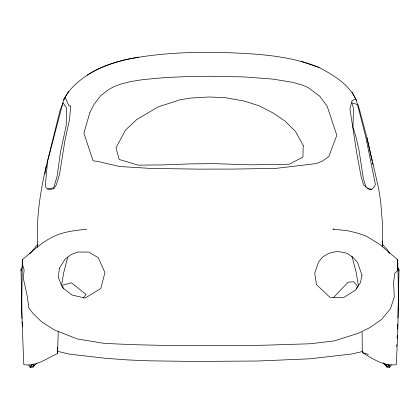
<?xml version="1.0" encoding="UTF-8"?>
<svg xmlns="http://www.w3.org/2000/svg" width="420" height="420" viewBox="0 0 420 420"><rect width="100%" height="100%" fill="white"/><g stroke="black" fill="none" stroke-linecap="round" stroke-linejoin="round"><path stroke-width="0.63" d="M397.588 267.409L399 270.044L397.94 318.014M22.622 266.443L21.026 269.283L22.034 318.549M31.474 364.896L30.203 367.721L33.185 367.001L34.01 365.421M86.725 229.21C74.613 230.538 62.218 231.714 51.335 237.668C40.477 243.264 31.663 252.032 22.286 259.697L21.698 311.01L23.793 364.639C36.194 366.875 46.862 358.244 57.577 353.53L57.655 347.65M58.223 331.296L57.577 353.53L57.409 347.713M382.499 241.463L382.337 246.687L382.41 222.915L380.63 201.411L378.651 188.465L366.965 137.786L358.181 104.816L351.929 102.727L353.493 108.512L352.989 127.071L356.129 137.54L358.99 150.05L363.305 178.385L366.062 187.341M396.701 346.621L396.79 344.673M397.1 338.189L397.22 335.591M397.53 329.107L397.772 323.915M398.795 270.79L398.864 269.619M44.914 174.079L46.326 165.727L59.918 110.922L63.068 102.842L66.644 108.092L66.134 125.89L60.433 152.387L57.041 176.552L53.692 187.829L47.528 189.168M61.635 284.828L63.724 272.664L67.704 257.135M356.69 288.955L357.268 285.826L353.708 281.778L348.164 282.161L333.512 297.523M46.326 165.727C40.026 192.491 35.962 219.886 37.706 247.448M68.502 91.534L63.651 99.892L47.581 161.359L45.276 185.95L46.547 188.349L49.749 189.425L53.944 188.732L56.396 184.721L59.546 174.2L64.906 140.753L69.505 119.574L70.76 105.861L69.017 106.013L65.273 97.582L63.651 99.892C69.405 88.048 80.11 79.317 91.303 72.791C101.53 66.444 113.143 62.974 124.672 59.829C163.9 51.744 204.325 51.324 244.183 53.403C269.567 54.904 295.286 57.761 319.016 67.468C333.753 75.254 349.703 84.672 356.475 100.632L365.6 136.164L375.417 184.517L373.942 187.215L371.185 189.709L368.996 189.2L363.605 184.936L361.053 176.269L356.596 152.24L349.939 108.854L352.096 100.48L355.777 99.199M391.304 364.775L390.464 366.503L388.442 364.938M30.928 366.713L30.271 367.726L28.828 364.933M33.185 367.001L34.298 365.405M33.275 366.796L34.372 365.237M83.186 298.016L86.005 294.473L71.5 282.802L62.459 285.196L63.499 288.887M29.704 254.053L38.036 244.004M37.139 362.985L33.28 366.408L30.629 365.972L33.947 363.967M87.213 75.075C102.742 65.242 120.635 60.128 138.642 57.199M362.88 351.041L359.961 352.144L351.131 354.092L309.519 358.822L257.87 361.011L194.702 361.452L148.659 360.817L127.58 359.919L105.877 358.318L69.615 354.175L57.151 351.209M371.621 189.273L368.419 188.795L367.474 188.213M384.5 363.82L387.009 367.132L389.792 367.726L388.516 364.88M362.077 332.11L362.329 352.527L368.33 354.391M319.016 67.468L300.919 61.257M333.958 229.525L332.798 229.094L347.466 230.706L357.068 232.969L366.209 236.087L379.654 244.346L397.645 259.67C398.969 294.656 398.244 329.679 396.202 364.628C383.691 366.671 372.556 358.549 362.329 352.527M386.904 364.256L389.592 366.114L387.35 366.429L386.883 366.718L387.009 367.132M383.423 363.069L387.35 366.429L383.67 362.959M383.208 363.017L386.883 366.718L384.815 364.182M382.483 244.419L387.608 250.073L389.34 252.835M389.298 253.06L388.657 251.958L389.303 253.087M397.383 267.22L399 270.044M352.07 92.09L356.475 100.632M351.944 256.284L356.197 272.423L358.481 285.994M366.965 137.786L372.078 160.813M372.362 162.089L372.929 164.645M21.026 269.283L21.157 270.895M22.202 321.783L22.465 326.959M22.286 259.697L22.701 264.973L24.108 269.955L23.331 278.371L27.132 295.586L28.88 308.086L33.049 313.498L41.48 321.673L54.264 329.899L77.348 338.961L104.47 343.429L134.305 344.694L162.687 345.377L239.3 345.597L265.76 345.177L310.296 343.76L334.215 340.914L358.302 333.296L369.905 327.553L381.329 319.673L390.401 308.889L394.291 297.014L393.582 282.571L394.763 273.352L397.625 270.532L397.304 264.616L397.645 259.67M303.235 145.499L302.909 157.091L289.244 164.199L250.871 164.845L214.205 163.653L190.417 163.879L162.745 164.923L138.038 165.134L119.165 159.453L115.999 147.782L125.564 130.016L136.6 119.632L157.967 106.985L179.807 99.855L190.428 98.049L209.218 96.983L225.241 97.692L243.91 100.989L259.077 105.808L272.753 112.812L284.818 120.892L295.565 131.528L303.235 145.499M59.309 268.501L58.401 277.494L62.291 287.485L72.124 295.076L85.145 298.043L100.779 288.577L104.927 272.591L98.248 257.68L88.825 252.089L77.989 252.011L71.311 254.452L64.953 259.324L59.309 268.501M361.993 275.237L360.37 282.723L355.514 290.052L344.017 297.355L329.905 297.292L316.459 284.571L314.748 273.157L318.512 262.033L322.954 256.778L328.771 253.323L337.176 251.333L346.931 253.239L353.152 257.476L357.625 262.584L361.993 275.237M89.88 112.455L83.906 133.077L93.051 160.808L98.165 161.459L119.548 166.514L151.237 168.436L198.623 169.129L233.189 169.076L275.998 168.383L316.334 163.579L322.423 161.117L328.865 156.508L336.803 135.272L327.191 106.26L319.741 96.206L308.269 87.654L302.794 85.223L292.541 82.299L272.858 79.107L244.535 76.933L210 76.256L186.527 76.629L165.832 77.511L142.868 79.616L130.415 81.627L120.246 84.221L113.731 86.783L108.612 89.57L100.427 95.933L94.001 104.491L89.88 112.455"/></g></svg>
